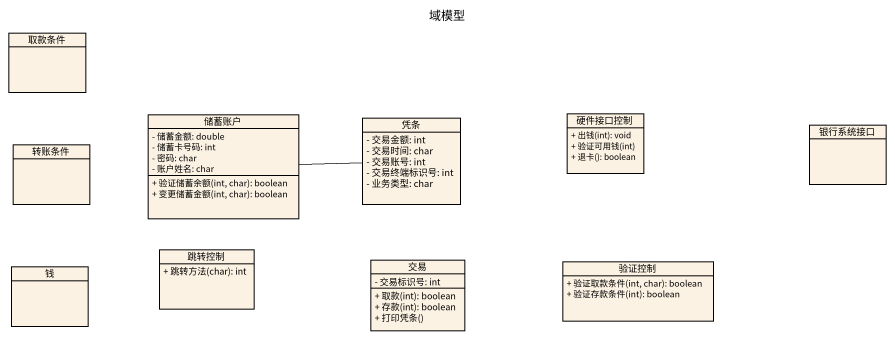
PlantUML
@startuml
title 域模型
hide circle
hide empty members
skinparam classAttributeIconSize 0
class 取款条件
class 储蓄账户 {
  - 储蓄金额: double
  - 储蓄卡号码: int
  - 密码: char
  - 账户姓名: char
  + 验证储蓄余额(int, char): boolean
  + 变更储蓄金额(int, char): boolean
}
class 凭条 {
  - 交易金额: int
  - 交易时间: char
  - 交易账号: int
  - 交易终端标识号: int
  - 业务类型: char
}
class 硬件接口控制 {
  + 出钱(int): void
  + 验证可用钱(int)
  + 退卡(): boolean
}
class 银行系统接口
class 转账条件
class 钱
class 跳转控制 {
  + 跳转方法(char): int
}
class 交易 {
  - 交易标识号: int
  + 取款(int): boolean
  + 存款(int): boolean
  + 打印凭条()
}
class 验证控制 {
  + 验证取款条件(int, char): boolean
  + 验证存款条件(int): boolean
}
储蓄账户 -right- 凭条
@enduml
